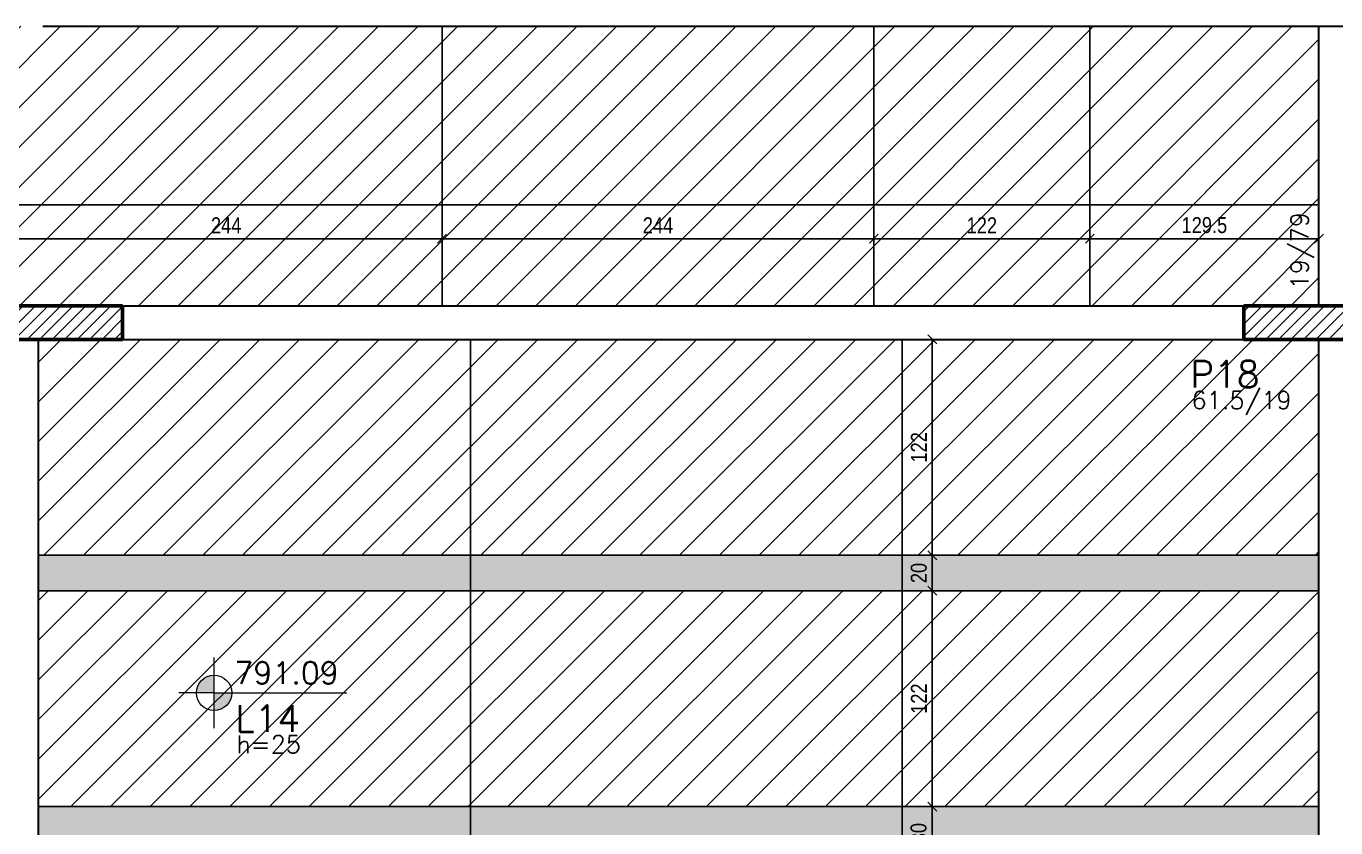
# Model space of a CAD drawing. Extents: x 8513 to 14085, y 7177 to 10799.
# Drawn here: x 11447 to 12187, y 8772 to 9225 of the extents above; entities that cross this region are included whole.
import ezdxf

# ---------------------------------------------------------------- set-up
doc = ezdxf.new("R2010")
doc.units = 0
doc.layers.add('COTA', color=241, linetype='Continuous')
doc.layers.add('Painéis', color=200, linetype='Continuous')
for name, color, linetype, lineweight in [('EST-LAJE-TEXT', 7, 'Continuous', 9), ('EST-PILAR', 7, 'Continuous', 9), ('EST-PILAR-CUT', 7, 'Continuous', 60), ('EST-PILAR-TEXT', 7, 'Continuous', 9), ('EST-VIGA', 7, 'Continuous', 30), ('EST-VIGA-TEXT', 7, 'Continuous', 9), ('Hachura', 253, 'Continuous', 9), ('REAPROVEITAMENTO', 7, 'Continuous', 9)]:
    doc.layers.add(name, color=color, linetype=linetype, lineweight=lineweight)
doc.styles.add('COTA TECNICA-50', font='techl___.ttf', dxfattribs={"height": 9})
doc.styles.add('RomanS_IV50', font='romans_IV50.ttf', dxfattribs={"height": 11.25})
doc.styles.add('RomanS_IV50_B', font='', dxfattribs={"height": 18.75})
doc.styles.add('RomanS_IV50_B_1', font='', dxfattribs={"height": 22.5})
doc.styles.get('RomanS_IV50_B').set_extended_font_data('RomanS_IV50', bold=True)
doc.styles.get('RomanS_IV50_B_1').set_extended_font_data('RomanS_IV50', bold=True)
doc.dimstyles.new('PAINEL', dxfattribs={"dimtxt": 9, "dimasz": 5, "dimexe": 3, "dimexo": 3, "dimgap": 3, "dimtad": 1, "dimdec": 1, "dimzin": 12, "dimdsep": 46, "dimtxsty": 'COTA TECNICA-50', "dimblk": 'OBLIQUE', "dimcen": 0, "dimclrd": 4, "dimclre": 4, "dimclrt": 1, "dimadec": 1, "dimazin": 3, "dimtfac": 1, "dimtdec": 1, "dimtmove": 0, "dimatfit": 3, "dimldrblk": 'OBLIQUE', "dimfxl": 1, "dimtolj": 1, "dimtzin": 12, "dimarcsym": 0})
pattern_1 = [(45, (9955.3147, 9146.5247), (-3.535534, 3.535534), [])]

# ---------------------------------------------------------------- blocks, each defined once
blk = doc.blocks.new('FA_Floor_TAG_SURVEY_R01 - NIV_TIT_H_TXT1__TXT2-2303193-6º PAVIMENTO')
at = {"layer": 'EST-LAJE-TEXT'}
h = blk.add_hatch(color=256, dxfattribs=at)
edge = h.paths.add_edge_path(flags=0)
edge.add_line((-0.28, 0.405), (-0.48, 0.405))
edge.add_arc((-0.28, 0.405), 0.2, 90, 180, ccw=False)
edge.add_line((-0.28, 0.605), (-0.28, 0.405))
h = blk.add_hatch(color=256, dxfattribs=at)
edge = h.paths.add_edge_path(flags=0)
edge.add_line((-0.28, 0.405), (-0.08, 0.405))
edge.add_arc((-0.28, 0.405), 0.2, -90, 0, ccw=False)
edge.add_line((-0.28, 0.205), (-0.28, 0.405))
for p, q in [((-0.28, 0.005), (-0.28, 0.805)), ((-0.28, 0.405), (-0.68, 0.405)), ((-0.28, 0.405), (1.22, 0.405))]:
    blk.add_line(p, q, dxfattribs=at)
blk.add_circle((-0.28, 0.405), 0.2, dxfattribs=at)
blk = doc.blocks.new('_Oblique')
at = {"color": 0, "linetype": 'ByBlock', "lineweight": -2}
blk.add_line((-0.5, -0.5), (0.5, 0.5), dxfattribs=at)
blk = doc.blocks.new('*D566')
at = {"layer": 'COTA', "color": 4, "lineweight": -2, "transparency": 16777216}
for p, q in [((11945.31, 9048.02), (11962.28, 9048.02)), ((11959.28, 9048.02), (11959.28, 8926.02)), ((11945.31, 8926.02), (11962.28, 8926.02))]:
    blk.add_line(p, q, dxfattribs=at)
at = {"layer": 'Defpoints', "color": 0, "transparency": 16777216}
for p in [(11942.31, 9048.02), (11942.31, 8926.02), (11959.28, 8926.02)]:
    blk.add_point(p, dxfattribs=at)
at = {"layer": 'COTA', "color": 4, "lineweight": -2, "transparency": 16777216, "xscale": 5, "yscale": 5, "zscale": 5}
for p, rotation in [((11959.28, 9048.02), 90), ((11959.28, 8926.02), 270)]:
    blk.add_blockref('_Oblique', p, dxfattribs=dict(at, rotation=rotation))
at = {"layer": 'COTA', "color": 1, "transparency": 16777216, "insert": (11951.73, 8987.02), "char_height": 9, "attachment_point": 5, "rotation": 90, "style": 'COTA TECNICA-50'}
blk.add_mtext('\\A1;122', dxfattribs=at)
blk = doc.blocks.new('*D567')
at = {"layer": 'COTA', "color": 4, "lineweight": -2, "transparency": 16777216}
for p, q in [((11945.31, 8926.02), (11962.28, 8926.02)), ((11959.28, 8926.02), (11959.28, 8906.02)), ((11945.31, 8906.02), (11962.28, 8906.02))]:
    blk.add_line(p, q, dxfattribs=at)
at = {"layer": 'Defpoints', "color": 0, "transparency": 16777216}
for p in [(11942.31, 8926.02), (11942.31, 8906.02), (11959.28, 8906.02)]:
    blk.add_point(p, dxfattribs=at)
at = {"layer": 'COTA', "color": 4, "lineweight": -2, "transparency": 16777216, "xscale": 5, "yscale": 5, "zscale": 5}
for p, rotation in [((11959.28, 8926.02), 90), ((11959.28, 8906.02), 270)]:
    blk.add_blockref('_Oblique', p, dxfattribs=dict(at, rotation=rotation))
at = {"layer": 'COTA', "color": 1, "transparency": 16777216, "insert": (11951.69, 8916.02), "char_height": 9, "attachment_point": 5, "rotation": 90, "style": 'COTA TECNICA-50'}
blk.add_mtext('\\A1;20', dxfattribs=at)
blk = doc.blocks.new('*D568')
at = {"layer": 'COTA', "color": 4, "lineweight": -2, "transparency": 16777216}
for p, q in [((11945.31, 8906.02), (11962.28, 8906.02)), ((11959.28, 8906.02), (11959.28, 8784.02)), ((11945.31, 8784.02), (11962.28, 8784.02))]:
    blk.add_line(p, q, dxfattribs=at)
at = {"layer": 'Defpoints', "color": 0, "transparency": 16777216}
for p in [(11942.31, 8906.02), (11942.31, 8784.02), (11959.28, 8784.02)]:
    blk.add_point(p, dxfattribs=at)
at = {"layer": 'COTA', "color": 4, "lineweight": -2, "transparency": 16777216, "xscale": 5, "yscale": 5, "zscale": 5}
for p, rotation in [((11959.28, 8906.02), 90), ((11959.28, 8784.02), 270)]:
    blk.add_blockref('_Oblique', p, dxfattribs=dict(at, rotation=rotation))
at = {"layer": 'COTA', "color": 1, "transparency": 16777216, "insert": (11951.73, 8845.02), "char_height": 9, "attachment_point": 5, "rotation": 90, "style": 'COTA TECNICA-50'}
blk.add_mtext('\\A1;122', dxfattribs=at)
blk = doc.blocks.new('*D569')
at = {"layer": 'COTA', "color": 4, "lineweight": -2, "transparency": 16777216}
for p, q in [((11945.31, 8784.02), (11962.28, 8784.02)), ((11959.28, 8784.02), (11959.28, 8754.02)), ((11945.31, 8754.02), (11962.28, 8754.02))]:
    blk.add_line(p, q, dxfattribs=at)
at = {"layer": 'Defpoints', "color": 0, "transparency": 16777216}
for p in [(11942.31, 8784.02), (11942.31, 8754.02), (11959.28, 8754.02)]:
    blk.add_point(p, dxfattribs=at)
at = {"layer": 'COTA', "color": 4, "lineweight": -2, "transparency": 16777216, "xscale": 5, "yscale": 5, "zscale": 5}
for p, rotation in [((11959.28, 8784.02), 90), ((11959.28, 8754.02), 270)]:
    blk.add_blockref('_Oblique', p, dxfattribs=dict(at, rotation=rotation))
at = {"layer": 'COTA', "color": 1, "transparency": 16777216, "insert": (11951.59, 8769.02), "char_height": 9, "attachment_point": 5, "rotation": 90, "style": 'COTA TECNICA-50'}
blk.add_mtext('\\A1;30', dxfattribs=at)
blk = doc.blocks.new('*D574')
at = {"layer": 'COTA', "color": 4, "lineweight": -2, "transparency": 16777216}
for p, q in [((11945.31, 9048.02), (11962.28, 9048.02)), ((11959.28, 9048.02), (11959.28, 8926.02)), ((11945.31, 8926.02), (11962.28, 8926.02))]:
    blk.add_line(p, q, dxfattribs=at)
at = {"layer": 'Defpoints', "color": 0, "transparency": 16777216}
for p in [(11942.31, 9048.02), (11942.31, 8926.02), (11959.28, 8926.02)]:
    blk.add_point(p, dxfattribs=at)
at = {"layer": 'COTA', "color": 4, "lineweight": -2, "transparency": 16777216, "xscale": 5, "yscale": 5, "zscale": 5}
for p, rotation in [((11959.28, 9048.02), 90), ((11959.28, 8926.02), 270)]:
    blk.add_blockref('_Oblique', p, dxfattribs=dict(at, rotation=rotation))
at = {"layer": 'COTA', "color": 1, "transparency": 16777216, "insert": (11951.73, 8987.02), "char_height": 9, "attachment_point": 5, "rotation": 90, "style": 'COTA TECNICA-50'}
blk.add_mtext('\\A1;122', dxfattribs=at)
blk = doc.blocks.new('*D575')
at = {"layer": 'COTA', "color": 4, "lineweight": -2, "transparency": 16777216}
for p, q in [((11945.31, 8926.02), (11962.28, 8926.02)), ((11959.28, 8926.02), (11959.28, 8906.02)), ((11945.31, 8906.02), (11962.28, 8906.02))]:
    blk.add_line(p, q, dxfattribs=at)
at = {"layer": 'Defpoints', "color": 0, "transparency": 16777216}
for p in [(11942.31, 8926.02), (11942.31, 8906.02), (11959.28, 8906.02)]:
    blk.add_point(p, dxfattribs=at)
at = {"layer": 'COTA', "color": 4, "lineweight": -2, "transparency": 16777216, "xscale": 5, "yscale": 5, "zscale": 5}
for p, rotation in [((11959.28, 8926.02), 90), ((11959.28, 8906.02), 270)]:
    blk.add_blockref('_Oblique', p, dxfattribs=dict(at, rotation=rotation))
at = {"layer": 'COTA', "color": 1, "transparency": 16777216, "insert": (11951.69, 8916.02), "char_height": 9, "attachment_point": 5, "rotation": 90, "style": 'COTA TECNICA-50'}
blk.add_mtext('\\A1;20', dxfattribs=at)
blk = doc.blocks.new('*D576')
at = {"layer": 'COTA', "color": 4, "lineweight": -2, "transparency": 16777216}
for p, q in [((11945.31, 8906.02), (11962.28, 8906.02)), ((11959.28, 8906.02), (11959.28, 8784.02)), ((11945.31, 8784.02), (11962.28, 8784.02))]:
    blk.add_line(p, q, dxfattribs=at)
at = {"layer": 'Defpoints', "color": 0, "transparency": 16777216}
for p in [(11942.31, 8906.02), (11942.31, 8784.02), (11959.28, 8784.02)]:
    blk.add_point(p, dxfattribs=at)
at = {"layer": 'COTA', "color": 4, "lineweight": -2, "transparency": 16777216, "xscale": 5, "yscale": 5, "zscale": 5}
for p, rotation in [((11959.28, 8906.02), 90), ((11959.28, 8784.02), 270)]:
    blk.add_blockref('_Oblique', p, dxfattribs=dict(at, rotation=rotation))
at = {"layer": 'COTA', "color": 1, "transparency": 16777216, "insert": (11951.73, 8845.02), "char_height": 9, "attachment_point": 5, "rotation": 90, "style": 'COTA TECNICA-50'}
blk.add_mtext('\\A1;122', dxfattribs=at)
blk = doc.blocks.new('*D577')
at = {"layer": 'COTA', "color": 4, "lineweight": -2, "transparency": 16777216}
for p, q in [((11945.31, 8784.02), (11962.28, 8784.02)), ((11959.28, 8784.02), (11959.28, 8754.02)), ((11945.31, 8754.02), (11962.28, 8754.02))]:
    blk.add_line(p, q, dxfattribs=at)
at = {"layer": 'Defpoints', "color": 0, "transparency": 16777216}
for p in [(11942.31, 8784.02), (11942.31, 8754.02), (11959.28, 8754.02)]:
    blk.add_point(p, dxfattribs=at)
at = {"layer": 'COTA', "color": 4, "lineweight": -2, "transparency": 16777216, "xscale": 5, "yscale": 5, "zscale": 5}
for p, rotation in [((11959.28, 8784.02), 90), ((11959.28, 8754.02), 270)]:
    blk.add_blockref('_Oblique', p, dxfattribs=dict(at, rotation=rotation))
at = {"layer": 'COTA', "color": 1, "transparency": 16777216, "insert": (11951.59, 8769.02), "char_height": 9, "attachment_point": 5, "rotation": 90, "style": 'COTA TECNICA-50'}
blk.add_mtext('\\A1;30', dxfattribs=at)
blk = doc.blocks.new('*D588')
at = {"layer": 'COTA', "color": 4, "lineweight": -2, "transparency": 16777216}
for p, q in [((11438.31, 9121.02), (11438.31, 9101.93)), ((11682.31, 9121.02), (11682.31, 9101.93)), ((11438.31, 9104.93), (11682.31, 9104.93))]:
    blk.add_line(p, q, dxfattribs=at)
at = {"layer": 'Defpoints', "color": 0, "transparency": 16777216}
for p in [(11438.31, 9124.02), (11682.31, 9124.02), (11682.31, 9104.93)]:
    blk.add_point(p, dxfattribs=at)
at = {"layer": 'COTA', "color": 4, "lineweight": -2, "transparency": 16777216, "xscale": 5, "yscale": 5, "zscale": 5, "rotation": 180}
blk.add_blockref('_Oblique', (11438.31, 9104.93), dxfattribs=at)
at = {"layer": 'COTA', "color": 4, "lineweight": -2, "transparency": 16777216, "xscale": 5, "yscale": 5, "zscale": 5}
blk.add_blockref('_Oblique', (11682.31, 9104.93), dxfattribs=at)
at = {"layer": 'COTA', "color": 1, "transparency": 16777216, "insert": (11560.31, 9112.5), "char_height": 9, "attachment_point": 5, "style": 'COTA TECNICA-50'}
blk.add_mtext('\\A1;244', dxfattribs=at)
blk = doc.blocks.new('*D589')
at = {"layer": 'COTA', "color": 4, "lineweight": -2, "transparency": 16777216}
for p, q in [((11682.31, 9121.02), (11682.31, 9101.93)), ((11926.31, 9121.02), (11926.31, 9101.93)), ((11682.31, 9104.93), (11926.31, 9104.93))]:
    blk.add_line(p, q, dxfattribs=at)
at = {"layer": 'Defpoints', "color": 0, "transparency": 16777216}
for p in [(11682.31, 9124.02), (11926.31, 9124.02), (11926.31, 9104.93)]:
    blk.add_point(p, dxfattribs=at)
at = {"layer": 'COTA', "color": 4, "lineweight": -2, "transparency": 16777216, "xscale": 5, "yscale": 5, "zscale": 5, "rotation": 180}
blk.add_blockref('_Oblique', (11682.31, 9104.93), dxfattribs=at)
at = {"layer": 'COTA', "color": 4, "lineweight": -2, "transparency": 16777216, "xscale": 5, "yscale": 5, "zscale": 5}
blk.add_blockref('_Oblique', (11926.31, 9104.93), dxfattribs=at)
at = {"layer": 'COTA', "color": 1, "transparency": 16777216, "insert": (11804.31, 9112.5), "char_height": 9, "attachment_point": 5, "style": 'COTA TECNICA-50'}
blk.add_mtext('\\A1;244', dxfattribs=at)
blk = doc.blocks.new('*D590')
at = {"layer": 'COTA', "color": 4, "lineweight": -2, "transparency": 16777216}
for p, q in [((11926.31, 9121.02), (11926.31, 9101.93)), ((12048.31, 9109.5), (12048.31, 9101.93)), ((11926.31, 9104.93), (12048.31, 9104.93))]:
    blk.add_line(p, q, dxfattribs=at)
at = {"layer": 'Defpoints', "color": 0, "transparency": 16777216}
for p in [(11926.31, 9124.02), (12048.31, 9112.5), (12048.31, 9104.93)]:
    blk.add_point(p, dxfattribs=at)
at = {"layer": 'COTA', "color": 4, "lineweight": -2, "transparency": 16777216, "xscale": 5, "yscale": 5, "zscale": 5, "rotation": 180}
blk.add_blockref('_Oblique', (11926.31, 9104.93), dxfattribs=at)
at = {"layer": 'COTA', "color": 4, "lineweight": -2, "transparency": 16777216, "xscale": 5, "yscale": 5, "zscale": 5}
blk.add_blockref('_Oblique', (12048.31, 9104.93), dxfattribs=at)
at = {"layer": 'COTA', "color": 1, "transparency": 16777216, "insert": (11987.31, 9112.49), "char_height": 9, "attachment_point": 5, "style": 'COTA TECNICA-50'}
blk.add_mtext('\\A1;122', dxfattribs=at)
blk = doc.blocks.new('*D595')
at = {"layer": 'COTA', "color": 4, "lineweight": -2, "transparency": 16777216}
for p, q in [((12048.31, 9121.02), (12048.31, 9101.93)), ((12177.81, 9121.02), (12177.81, 9101.93)), ((12048.31, 9104.93), (12177.81, 9104.93))]:
    blk.add_line(p, q, dxfattribs=at)
at = {"layer": 'Defpoints', "color": 0, "transparency": 16777216}
for p in [(12048.31, 9124.02), (12177.81, 9124.02), (12177.81, 9104.93)]:
    blk.add_point(p, dxfattribs=at)
at = {"layer": 'COTA', "color": 4, "lineweight": -2, "transparency": 16777216, "xscale": 5, "yscale": 5, "zscale": 5, "rotation": 180}
blk.add_blockref('_Oblique', (12048.31, 9104.93), dxfattribs=at)
at = {"layer": 'COTA', "color": 4, "lineweight": -2, "transparency": 16777216, "xscale": 5, "yscale": 5, "zscale": 5}
blk.add_blockref('_Oblique', (12177.81, 9104.93), dxfattribs=at)
at = {"layer": 'COTA', "color": 1, "transparency": 16777216, "insert": (12113.06, 9112.56), "char_height": 9, "attachment_point": 5, "style": 'COTA TECNICA-50'}
blk.add_mtext('\\A1;129.5', dxfattribs=at)

msp = doc.modelspace()

# ---------------------------------------------------------------- hatches: boundary and pattern name
at = {"layer": 'EST-PILAR'}
h = msp.add_hatch(dxfattribs=at)
h.set_pattern_fill('FP_1', color=5, style=0, pattern_type=2)
h.set_pattern_definition(pattern_1)
h.paths.add_polyline_path([(11392.81, 9048.02), (11501.81, 9048.02), (11501.81, 9067.02), (11392.81, 9067.02)], flags=0)
h = msp.add_hatch(dxfattribs=at)
h.set_pattern_fill('FP_1', color=5, style=0, pattern_type=2)
h.set_pattern_definition(pattern_1)
h.paths.add_polyline_path([(12196.81, 9048.02), (12196.81, 9067.02), (12135.31, 9067.02), (12135.31, 9048.02)], flags=0)
at = {"layer": 'Hachura'}
h = msp.add_hatch(color=256, dxfattribs=at)
h.dxf.hatch_style = 1
h.paths.add_polyline_path([(11698.31, 8571.52), (11698.31, 8541.52), (11454.31, 8541.52), (11454.31, 8571.52)])
h.paths.add_polyline_path([(11942.31, 8571.52), (11942.31, 8541.52), (11698.31, 8541.52), (11698.31, 8571.52)])
h.paths.add_polyline_path([(11942.31, 8541.52), (11942.31, 8571.52), (12177.81, 8571.52), (12177.81, 8541.52)])
h.paths.add_polyline_path([(11942.31, 8754.02), (11942.31, 8784.02), (12177.81, 8784.02), (12177.81, 8754.02)])
h.paths.add_polyline_path([(11698.31, 8754.02), (11698.31, 8784.02), (11942.31, 8784.02), (11942.31, 8754.02)])
h.paths.add_polyline_path([(11698.31, 8784.02), (11698.31, 8754.02), (11454.31, 8754.02), (11454.31, 8784.02)])
h.paths.add_polyline_path([(11698.31, 8926.02), (11698.31, 8906.02), (11454.31, 8906.02), (11454.31, 8926.02)])
h.paths.add_polyline_path([(11942.31, 8926.02), (11942.31, 8906.02), (11698.31, 8906.02), (11698.31, 8926.02)])
h.paths.add_polyline_path([(12177.81, 8926.02), (12177.81, 8906.02), (11942.31, 8906.02), (11942.31, 8926.02)])
at = {"layer": 'REAPROVEITAMENTO'}
h = msp.add_hatch(dxfattribs=at)
h.set_pattern_fill('ANSI31', color=251, scale=5, style=0)
h.set_pattern_definition([(45, (-149.161, 3311.55), (-11.22532, 11.22532), [])])
h.paths.add_polyline_path([(9974.31, 9225.02), (9974.31, 9124.02), (10218.31, 9124.02), (10218.31, 9225.02)])
h.paths.add_polyline_path([(10462.31, 9124.02), (10462.31, 9225.02), (10218.31, 9225.02), (10218.31, 9124.02)])
h.paths.add_polyline_path([(10706.31, 9124.02), (10706.31, 9225.02), (10697.81, 9225.02), (10462.31, 9225.02), (10462.31, 9124.02)])
h.paths.add_polyline_path([(10706.31, 9124.02), (10950.31, 9124.02), (10950.31, 9225.02), (10716.81, 9225.02), (10706.31, 9225.02)])
h.paths.add_polyline_path([(11194.31, 9124.02), (11194.31, 9225.02), (10950.31, 9225.02), (10950.31, 9124.02)])
h.paths.add_polyline_path([(11438.31, 9124.02), (11438.31, 9225.02), (11437.81, 9225.02), (11194.31, 9225.02), (11194.31, 9124.02)])
h.paths.add_polyline_path([(11682.31, 9124.02), (11682.31, 9225.02), (11456.81, 9225.02), (11438.31, 9225.02), (11438.31, 9124.02)])
h.paths.add_polyline_path([(11926.31, 9124.02), (11926.31, 9225.02), (11682.31, 9225.02), (11682.31, 9124.02)])
h.paths.add_polyline_path([(12048.31, 9124.02), (12048.31, 9225.02), (11926.31, 9225.02), (11926.31, 9124.02)])
h.paths.add_polyline_path([(12048.31, 9124.02), (12177.81, 9124.02), (12177.81, 9225.02), (12048.31, 9225.02)])
h.paths.add_polyline_path([(12048.31, 9124.02), (12048.31, 9067.02), (12135.31, 9067.02), (12177.81, 9067.02), (12177.81, 9124.02)])
h.paths.add_polyline_path([(12048.31, 9067.02), (12048.31, 9124.02), (11926.31, 9124.02), (11926.31, 9067.02)])
h.paths.add_polyline_path([(11926.31, 9067.02), (11926.31, 9124.02), (11682.31, 9124.02), (11682.31, 9067.02)])
h.paths.add_polyline_path([(11682.31, 9067.02), (11682.31, 9124.02), (11438.31, 9124.02), (11438.31, 9067.02), (11501.81, 9067.02)])
h.paths.add_polyline_path([(11392.81, 9067.02), (11438.31, 9067.02), (11438.31, 9124.02), (11194.31, 9124.02), (11194.31, 9067.02)])
h.paths.add_polyline_path([(11194.31, 9067.02), (11194.31, 9124.02), (10950.31, 9124.02), (10950.31, 9067.02)])
h.paths.add_polyline_path([(10950.31, 9067.02), (10950.31, 9124.02), (10706.31, 9124.02), (10706.31, 9067.02), (10716.81, 9067.02)])
h.paths.add_polyline_path([(10697.81, 9067.02), (10706.31, 9067.02), (10706.31, 9124.02), (10462.31, 9124.02), (10462.31, 9067.02)])
h.paths.add_polyline_path([(10462.31, 9067.02), (10462.31, 9124.02), (10218.31, 9124.02), (10218.31, 9067.02)])
h.paths.add_polyline_path([(9974.31, 9124.02), (9974.31, 9067.02), (10218.31, 9067.02), (10218.31, 9124.02)])
h = msp.add_hatch(dxfattribs=at)
h.set_pattern_fill('ANSI31', color=251, scale=5, style=0)
h.set_pattern_definition([(45, (101.663, -162.136), (-11.22532, 11.22532), [])])
h.paths.add_polyline_path([(9974.31, 9048.02), (9974.31, 8968.02), (9974.31, 8926.02), (10218.31, 8926.02), (10218.31, 9048.02)])
h.paths.add_polyline_path([(9974.31, 8906.02), (9974.31, 8784.02), (10218.31, 8784.02), (10218.31, 8906.02)])
h.paths.add_polyline_path([(9974.31, 8754.02), (9974.31, 8632.02), (10218.31, 8632.02), (10218.31, 8754.02)])
h.paths.add_polyline_path([(10218.31, 8571.52), (10218.31, 8632.02), (9974.31, 8632.02), (9974.31, 8571.52)])
h.paths.add_polyline_path([(9974.31, 8541.52), (9974.31, 8419.52), (9989.31, 8419.52), (10218.31, 8419.52), (10218.31, 8541.52)])
h.paths.add_polyline_path([(10218.31, 8541.52), (10218.31, 8419.52), (10462.31, 8419.52), (10462.31, 8541.52)])
h.paths.add_polyline_path([(10218.31, 8632.02), (10218.31, 8571.52), (10462.31, 8571.52), (10462.31, 8632.02)])
h.paths.add_polyline_path([(10218.31, 8754.02), (10218.31, 8632.02), (10462.31, 8632.02), (10462.31, 8754.02)])
h.paths.add_polyline_path([(10462.31, 8906.02), (10218.31, 8906.02), (10218.31, 8784.02), (10462.31, 8784.02)])
h.paths.add_polyline_path([(10462.31, 8926.02), (10462.31, 9048.02), (10218.31, 9048.02), (10218.31, 8926.02)])
h.paths.add_polyline_path([(10462.31, 9048.02), (10462.31, 8926.02), (10700.31, 8926.02), (10700.31, 8958.02), (10697.81, 8958.02), (10697.81, 9048.02)])
h.paths.add_polyline_path([(10700.31, 8784.02), (10700.31, 8906.02), (10462.31, 8906.02), (10462.31, 8784.02)])
h.paths.add_polyline_path([(10700.31, 8632.02), (10700.31, 8754.02), (10462.31, 8754.02), (10462.31, 8632.02)])
h.paths.add_polyline_path([(10700.31, 8571.52), (10700.31, 8632.02), (10462.31, 8632.02), (10462.31, 8571.52)])
h.paths.add_polyline_path([(10462.31, 8541.52), (10462.31, 8419.52), (10682.81, 8419.52), (10700.31, 8419.52), (10700.31, 8541.52)])
h.paths.add_polyline_path([(10952.31, 8419.52), (10952.31, 8541.52), (10714.31, 8541.52), (10714.31, 8419.52), (10731.81, 8419.52)])
h.paths.add_polyline_path([(10714.31, 8632.02), (10714.31, 8571.52), (10952.31, 8571.52), (10952.31, 8632.02)])
h.paths.add_polyline_path([(10714.31, 8754.02), (10714.31, 8632.02), (10952.31, 8632.02), (10952.31, 8754.02)])
h.paths.add_polyline_path([(10714.31, 8906.02), (10714.31, 8784.02), (10952.31, 8784.02), (10952.31, 8906.02)])
h.paths.add_polyline_path([(10952.31, 8926.02), (10952.31, 9048.02), (10716.81, 9048.02), (10716.81, 8958.02), (10714.31, 8958.02), (10714.31, 8926.02)])
h.paths.add_polyline_path([(10952.31, 9048.02), (10952.31, 8926.02), (11196.31, 8926.02), (11196.31, 9048.02)])
h.paths.add_polyline_path([(11440.31, 8926.02), (11440.31, 9048.02), (11392.81, 9048.02), (11196.31, 9048.02), (11196.31, 8926.02)])
h.paths.add_polyline_path([(11196.31, 8906.02), (11196.31, 8784.02), (11440.31, 8784.02), (11440.31, 8906.02)])
h.paths.add_polyline_path([(11196.31, 8784.02), (11196.31, 8906.02), (10952.31, 8906.02), (10952.31, 8784.02)])
h.paths.add_polyline_path([(11196.31, 8632.02), (11196.31, 8754.02), (10952.31, 8754.02), (10952.31, 8632.02)])
h.paths.add_polyline_path([(11196.31, 8754.02), (11196.31, 8632.02), (11440.31, 8632.02), (11440.31, 8754.02)])
h.paths.add_polyline_path([(11440.31, 8571.52), (11440.31, 8632.02), (11196.31, 8632.02), (11196.31, 8571.52)])
h.paths.add_polyline_path([(10952.31, 8632.02), (10952.31, 8571.52), (11196.31, 8571.52), (11196.31, 8632.02)])
h.paths.add_polyline_path([(11196.31, 8419.52), (11196.31, 8541.52), (10952.31, 8541.52), (10952.31, 8419.52)])
h.paths.add_polyline_path([(11196.31, 8541.52), (11196.31, 8419.52), (11422.81, 8419.52), (11440.31, 8419.52), (11440.31, 8541.52)])
h.paths.add_polyline_path([(11454.31, 8419.52), (11471.81, 8419.52), (11698.31, 8419.52), (11698.31, 8541.52), (11454.31, 8541.52)])
h.paths.add_polyline_path([(11825.31, 8419.52), (11942.31, 8419.52), (11942.31, 8541.52), (11698.31, 8541.52), (11698.31, 8419.52)])
h.paths.add_polyline_path([(11698.31, 8632.02), (11698.31, 8571.52), (11942.31, 8571.52), (11942.31, 8632.02)])
h.paths.add_polyline_path([(11454.31, 8632.02), (11454.31, 8571.52), (11698.31, 8571.52), (11698.31, 8632.02)])
h.paths.add_polyline_path([(11454.31, 8754.02), (11454.31, 8632.02), (11698.31, 8632.02), (11698.31, 8754.02)])
h.paths.add_polyline_path([(11698.31, 8754.02), (11698.31, 8632.02), (11942.31, 8632.02), (11942.31, 8754.02)])
h.paths.add_polyline_path([(11942.31, 8906.02), (11698.31, 8906.02), (11698.31, 8784.02), (11942.31, 8784.02)])
h.paths.add_polyline_path([(11454.31, 8906.02), (11454.31, 8784.02), (11698.31, 8784.02), (11698.31, 8906.02)])
h.paths.add_polyline_path([(11698.31, 8926.02), (11698.31, 9048.02), (11501.81, 9048.02), (11454.31, 9048.02), (11454.31, 8926.02)])
h.paths.add_polyline_path([(11942.31, 8926.02), (11942.31, 9048.02), (11698.31, 9048.02), (11698.31, 8926.02)])
h.paths.add_polyline_path([(12177.81, 8784.02), (12177.81, 8906.02), (11942.31, 8906.02), (11942.31, 8784.02)])
h.paths.add_polyline_path([(12177.81, 8926.02), (12177.81, 9048.02), (11942.31, 9048.02), (11942.31, 8926.02)])
h.paths.add_polyline_path([(12177.81, 8632.02), (12177.81, 8754.02), (11942.31, 8754.02), (11942.31, 8632.02)])
h.paths.add_polyline_path([(12177.81, 8571.52), (12177.81, 8632.02), (11942.31, 8632.02), (11942.31, 8571.52)])
h.paths.add_polyline_path([(12177.81, 8419.52), (12177.81, 8541.52), (11942.31, 8541.52), (11942.31, 8419.52)])

# ---------------------------------------------------------------- linework, layer by layer
at = {"layer": 'EST-PILAR-CUT', "color": 5, "lineweight": 60}
for p, q in [((11392.81, 9067.02), (11501.81, 9067.02)), ((11501.81, 9067.02), (11501.81, 9048.02)), ((12135.31, 9048.02), (12135.31, 9067.02)), ((12135.31, 9067.02), (12196.81, 9067.02)), ((11501.81, 9048.02), (11392.81, 9048.02)), ((12196.81, 9048.02), (12135.31, 9048.02))]:
    msp.add_line(p, q, dxfattribs=at)
at = {"layer": 'EST-VIGA', "color": 3, "lineweight": 30}
for p, q in [((11456.81, 9225.02), (12377.81, 9225.02)), ((12177.81, 9067.02), (12177.81, 9225.02)), ((11501.81, 9067.02), (12135.31, 9067.02)), ((11454.31, 8419.52), (11454.31, 9048.02)), ((11501.81, 9048.02), (12135.31, 9048.02)), ((12177.81, 8762.52), (12177.81, 9048.02))]:
    msp.add_line(p, q, dxfattribs=at)
at = {"layer": 'Painéis', "ltscale": 70}
for p, q in [((11682.31, 9225.02), (11682.31, 9067.02)), ((11926.31, 9225.02), (11926.31, 9067.02)), ((12048.31, 9225.02), (12048.31, 9067.02)), ((9974.31, 9124.02), (12177.81, 9124.02)), ((11698.31, 9048.02), (11698.31, 8419.52)), ((11942.31, 9048.02), (11942.31, 8419.52)), ((11454.31, 8926.02), (12177.81, 8926.02)), ((11454.31, 8906.02), (12177.81, 8906.02)), ((11454.31, 8784.02), (12177.81, 8784.02))]:
    msp.add_line(p, q, dxfattribs=at)

# ---------------------------------------------------------------- block references
at = {"layer": 'EST-LAJE-TEXT', "xscale": 49.99999999999998, "yscale": 49.99999999999998, "zscale": 49.99999999999998}
msp.add_blockref('FA_Floor_TAG_SURVEY_R01 - NIV_TIT_H_TXT1__TXT2-2303193-6º PAVIMENTO', (11567.48, 8828.04), dxfattribs=at)

# ---------------------------------------------------------------- texts
at = {"layer": 'EST-LAJE-TEXT', "lineweight": 50, "attachment_point": 1}
for s, insert, char_height, width, style in [('791.09', (11565, 8865.8), 12.5, 84.1772, 'RomanS_IV50_B_1'), ('L14', (11565.42, 8841.35), 15, 50.5063, 'RomanS_IV50_B')]:
    msp.add_mtext(s, dxfattribs=dict(at, insert=insert, char_height=char_height, width=width, style=style))
at = {"layer": 'EST-LAJE-TEXT', "lineweight": 30, "insert": (11566.18, 8824.22), "char_height": 10, "width": 48.9029, "attachment_point": 1, "style": 'RomanS_IV50'}
msp.add_mtext('h=25', dxfattribs=at)
at = {"layer": 'EST-PILAR-TEXT', "lineweight": 50, "insert": (12105.01, 9035.83), "char_height": 15, "width": 54.9156, "attachment_point": 1, "style": 'RomanS_IV50_B'}
msp.add_mtext('P18', dxfattribs=at)
msp.add_mtext('P18', dxfattribs=at)
at = {"layer": 'EST-PILAR-TEXT', "lineweight": 30, "insert": (12105.76, 9018.7), "char_height": 10, "width": 76.5612, "attachment_point": 1, "style": 'RomanS_IV50'}
msp.add_mtext('61.5/19', dxfattribs=at)
msp.add_mtext('61.5/19', dxfattribs=at)
at = {"layer": 'EST-VIGA-TEXT', "lineweight": 30, "insert": (12161.81, 9076.3), "char_height": 10, "width": 58.924, "attachment_point": 1, "rotation": 90, "style": 'RomanS_IV50'}
msp.add_mtext('19/79', dxfattribs=at)

# ---------------------------------------------------------------- dimensions: what is measured, and where the dimension line sits
at = {"layer": 'COTA'}
for base, p1, p2, picture, middle in [((11682.31, 9104.93), (11438.31, 9124.02), (11682.31, 9124.02), '*D588', (11560.31, 9112.5)), ((11926.31, 9104.93), (11682.31, 9124.02), (11926.31, 9124.02), '*D589', (11804.31, 9112.5)), ((12048.31, 9104.93), (11926.31, 9124.02), (12048.31, 9112.5), '*D590', (11987.31, 9112.49))]:
    dim = msp.add_linear_dim(base=base, p1=p1, p2=p2, dimstyle='PAINEL', override={"dimtmove": 1}, dxfattribs=at)
    dim.commit()
    dim.dimension.update_dxf_attribs({"geometry": picture, "text_midpoint": middle})
dim = msp.add_linear_dim(base=(12177.81, 9104.93), p1=(12048.31, 9124.02), p2=(12177.81, 9124.02), dimstyle='PAINEL', dxfattribs=at)
dim.commit()
dim.dimension.update_dxf_attribs({"geometry": '*D595', "text_midpoint": (12113.06, 9112.56)})
for picture in ['*D566', '*D574']:
    dim = msp.add_linear_dim(base=(11959.28, 8926.02), p1=(11942.31, 9048.02), p2=(11942.31, 8926.02), angle=270, dimstyle='PAINEL', dxfattribs=at)
    dim.commit()
    dim.dimension.update_dxf_attribs({"geometry": picture, "text_midpoint": (11951.73, 8987.02)})
for base, p1, p2, picture, middle in [((11959.28, 8906.02), (11942.31, 8926.02), (11942.31, 8906.02), '*D567', (11951.69, 8916.02)), ((11959.28, 8906.02), (11942.31, 8926.02), (11942.31, 8906.02), '*D575', (11951.69, 8916.02)), ((11959.28, 8784.02), (11942.31, 8906.02), (11942.31, 8784.02), '*D568', (11951.73, 8845.02)), ((11959.28, 8784.02), (11942.31, 8906.02), (11942.31, 8784.02), '*D576', (11951.73, 8845.02)), ((11959.28, 8754.02), (11942.31, 8784.02), (11942.31, 8754.02), '*D569', (11951.59, 8769.02)), ((11959.28, 8754.02), (11942.31, 8784.02), (11942.31, 8754.02), '*D577', (11951.59, 8769.02))]:
    dim = msp.add_linear_dim(base=base, p1=p1, p2=p2, angle=270, dimstyle='PAINEL', override={"dimtmove": 1}, dxfattribs=at)
    dim.commit()
    dim.dimension.update_dxf_attribs({"geometry": picture, "text_midpoint": middle})

doc.saveas('drawing.dxf')
